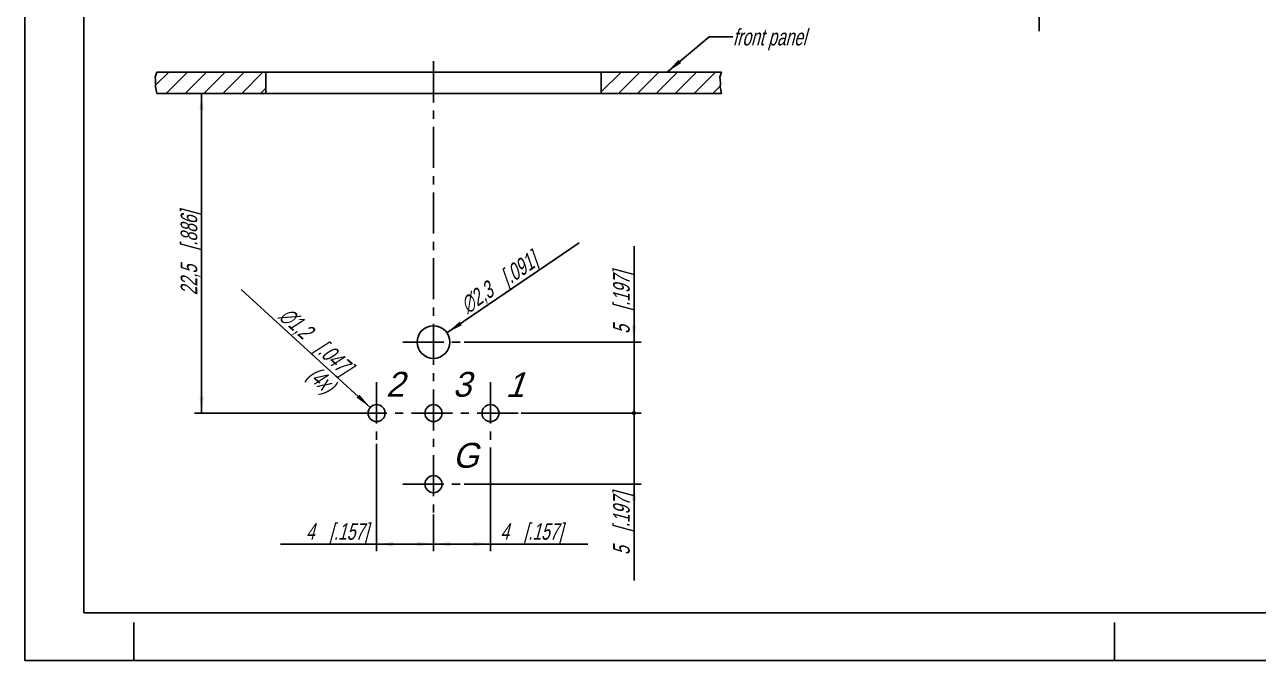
# Model space of a CAD drawing. Header units: millimetres. Extents: x 0 to 420, y 0 to 297.
# Drawn here: x 0 to 260.3, y 0 to 134.2 of the extents above; entities that cross this region are included whole.
import ezdxf

# ---------------------------------------------------------------- set-up
doc = ezdxf.new("R2010")
doc.units = ezdxf.units.MM
doc.header["$LTSCALE"] = 23.1
doc.linetypes.add('CENTER', pattern=[0.6, 0.375, -0.075, 0.075, -0.075])
doc.layers.get('0').update_dxf_attribs({"linetype": 'CONTINUOUS'})
for name, color, linetype in [('BEZUGSACHSEN', 7, 'CONTINUOUS'), ('DEFAULT_1', 7, 'CENTER'), ('RUNDUNGEN', 7, 'CONTINUOUS'), ('ZEICHNUNGSBEMASSUNGEN', 7, 'CONTINUOUS')]:
    doc.layers.add(name, color=color, linetype=linetype)
doc.styles.get("Standard").update_dxf_attribs({"font": 'txt', "width": 0.7})
doc.styles.add('TEXTSTYLE_2', font='gdt', dxfattribs={"width": 0.7})
doc.styles.add('TEXTSTYLE_4', font='txt')
doc.dimstyles.new('DIMSTYLE_4', dxfattribs={"dimtxt": 3.5, "dimasz": 3.5, "dimexe": 1.5, "dimexo": 0, "dimgap": 0.875, "dimtad": 1, "dimdec": 1, "dimdsep": 46, "dimtxsty": 'STANDARD', "dimblk": '_FILLED', "dimblk1": '_FILLED', "dimblk2": '_FILLED', "dimcen": 0.09, "dimclrt": 5, "dimadec": 0, "dimazin": 0, "dimtp": 0.2, "dimtm": 0.2, "dimtfac": 1, "dimtdec": 1, "dimtofl": 0, "dimtmove": 0, "dimatfit": 3, "dimldrblk": '_FILLED', "dimfxl": 1, "dimtolj": 1, "dimarcsym": 0})
doc.dimstyles.new('DIMSTYLE_6', dxfattribs={"dimtxt": 3.5, "dimasz": 3.5, "dimexe": 1.5, "dimexo": 0, "dimtad": 1, "dimdec": 1, "dimdsep": 46, "dimtxsty": 'STANDARD', "dimblk": '_FILLED', "dimblk1": '_FILLED', "dimblk2": '_FILLED', "dimcen": 0.09, "dimclrt": 5, "dimadec": 0, "dimazin": 0, "dimtp": 0.1, "dimtm": 0.1, "dimtfac": 1, "dimtdec": 1, "dimtofl": 0, "dimtmove": 0, "dimatfit": 2, "dimldrblk": '_FILLED', "dimfxl": 1, "dimtolj": 1, "dimarcsym": 0})
doc.dimstyles.new('DIMSTYLE_7', dxfattribs={"dimtxt": 3.5, "dimasz": 3.5, "dimexe": 1.5, "dimexo": 0, "dimgap": 0.875, "dimtad": 1, "dimdec": 1, "dimdsep": 46, "dimtxsty": 'STANDARD', "dimblk": '_FILLED', "dimblk1": '_FILLED', "dimblk2": '_FILLED', "dimcen": 0.09, "dimclrt": 5, "dimadec": 0, "dimazin": 0, "dimtp": 0.1, "dimtm": 0.1, "dimtfac": 1, "dimtdec": 1, "dimtofl": 0, "dimtmove": 0, "dimatfit": 3, "dimldrblk": '_FILLED', "dimfxl": 1, "dimtolj": 1, "dimarcsym": 0})
doc.dimstyles.new('DIMSTYLE_8', dxfattribs={"dimtxt": 3.5, "dimasz": 3.5, "dimexe": 1.5, "dimexo": 0, "dimgap": 0.875, "dimtad": 1, "dimdec": 1, "dimdsep": 46, "dimtxsty": 'STANDARD', "dimblk": '_FILLED', "dimblk1": '_FILLED', "dimblk2": '_FILLED', "dimcen": 0.09, "dimclrt": 5, "dimadec": 0, "dimazin": 0, "dimtp": 0.1, "dimtm": 0.1, "dimtfac": 1, "dimtdec": -1, "dimtofl": 0, "dimtmove": 0, "dimatfit": 3, "dimldrblk": '_FILLED', "dimfxl": 1, "dimtolj": 1, "dimarcsym": 0})
doc.dimstyles.get("Standard").update_dxf_attribs({"dimtxt": 3.5, "dimasz": 3.5, "dimexe": 1.5, "dimexo": 0, "dimtad": 1, "dimdec": 3, "dimdsep": 46, "dimtxsty": 'STANDARD', "dimblk": '_FILLED', "dimblk1": '_FILLED', "dimblk2": '_FILLED', "dimcen": 0.09, "dimclrt": 5, "dimadec": 0, "dimazin": 0, "dimtol": 1, "dimtp": 0.005, "dimtm": 0.005, "dimtfac": 1, "dimtdec": 3, "dimtofl": 0, "dimtmove": 0, "dimatfit": 3, "dimldrblk": '_FILLED', "dimfxl": 1, "dimtolj": 1, "dimarcsym": 0})

# ---------------------------------------------------------------- blocks, each defined once
blk = doc.blocks.new('_FILLED')
at = {"color": 0, "linetype": 'BYBLOCK'}
blk.add_solid([(0, 0), (-1, 0.125), (-1, -0.125)], dxfattribs=at)
blk = doc.blocks.new('*D11')
at = {"layer": 'ZEICHNUNGSBEMASSUNGEN', "color": 2, "linetype": 'CONTINUOUS'}
for p, q in [((128.58, 67.2), (128.58, 87.45)), ((128.58, 87.45), (128.58, 59.7)), ((92.76, 67.2), (130.08, 67.2)), ((128.58, 46.2), (128.58, 59.7)), ((104.76, 52.2), (130.08, 52.2)), ((128.58, 52.2), (128.58, 46.2))]:
    blk.add_line(p, q, dxfattribs=at)
at = {"layer": 'ZEICHNUNGSBEMASSUNGEN', "color": 2, "linetype": 'CONTINUOUS', "xscale": 3.5, "yscale": 3.5, "zscale": 3.5, "rotation": 270}
blk.add_blockref('_FILLED', (128.58, 67.2), dxfattribs=at)
at = {"layer": 'ZEICHNUNGSBEMASSUNGEN', "color": 5, "linetype": 'CONTINUOUS', "insert": (124.17, 68.95), "char_height": 3.5, "width": 27.75, "attachment_point": 1, "rotation": 90, "line_spacing_factor": 0.9}
blk.add_mtext('\\Q15.0;5{\\Ftxt.shx;\\W1.000000;\\H3.500000; }[.197]', dxfattribs=at)
blk = doc.blocks.new('_NONE')
blk = doc.blocks.new('_DOT')
at = {"color": 0, "linetype": 'BYBLOCK'}
blk.add_line((-0.125, 0), (-1, 0), dxfattribs=at)
at = {"color": 0, "linetype": 'BYBLOCK', "const_width": 0.125}
blk.add_lwpolyline([(-0.0625, 0, 1), (0.0625, 0, 1)], format="xyb", close=True, dxfattribs=at)
blk = doc.blocks.new('*D12')
at = {"layer": 'ZEICHNUNGSBEMASSUNGEN', "color": 2, "linetype": 'CONTINUOUS'}
for p, q in [((128.58, 52.2), (128.58, 58.2)), ((128.58, 58.2), (128.58, 44.7)), ((104.76, 52.2), (130.08, 52.2)), ((128.58, 16.88), (128.58, 44.7)), ((92.76, 37.2), (130.08, 37.2)), ((128.58, 37.2), (128.58, 16.88))]:
    blk.add_line(p, q, dxfattribs=at)
at = {"layer": 'ZEICHNUNGSBEMASSUNGEN', "color": 2, "linetype": 'CONTINUOUS', "xscale": 3.5, "yscale": 3.5, "zscale": 3.5}
for name, p, rotation in [('_DOT', (128.58, 52.2), 270), ('_FILLED', (128.58, 37.2), 90)]:
    blk.add_blockref(name, p, dxfattribs=dict(at, rotation=rotation))
at = {"layer": 'ZEICHNUNGSBEMASSUNGEN', "color": 5, "linetype": 'CONTINUOUS', "insert": (124.17, 35.38), "char_height": 3.5, "width": 27.75, "attachment_point": 3, "rotation": 90, "line_spacing_factor": 0.9}
blk.add_mtext('\\Q15.0;5{\\Ftxt.shx;\\W1.000000;\\H3.500000; }[.197]', dxfattribs=at)
blk = doc.blocks.new('*D13')
at = {"layer": 'ZEICHNUNGSBEMASSUNGEN', "color": 2, "linetype": 'CONTINUOUS'}
for p, q in [((98.27, 38.75), (98.27, 23.05)), ((86.27, 30.82), (86.27, 23.05)), ((86.27, 24.55), (92.27, 24.55)), ((98.27, 24.55), (92.27, 24.55)), ((92.27, 24.55), (118.87, 24.55))]:
    blk.add_line(p, q, dxfattribs=at)
at = {"layer": 'ZEICHNUNGSBEMASSUNGEN', "color": 2, "linetype": 'CONTINUOUS', "xscale": 3.5, "yscale": 3.5, "zscale": 3.5, "rotation": 180}
blk.add_blockref('_FILLED', (86.27, 24.55), dxfattribs=at)
at = {"layer": 'ZEICHNUNGSBEMASSUNGEN', "color": 2, "linetype": 'CONTINUOUS', "xscale": 3.5, "yscale": 3.5, "zscale": 3.5}
blk.add_blockref('_FILLED', (98.27, 24.55), dxfattribs=at)
at = {"layer": 'ZEICHNUNGSBEMASSUNGEN', "color": 5, "linetype": 'CONTINUOUS', "insert": (100.37, 28.96), "char_height": 3.5, "width": 27.75, "attachment_point": 1, "line_spacing_factor": 0.9}
blk.add_mtext('\\Q15.0;4{\\Ftxt.shx;\\W1.000000;\\H3.500000; }[.157]', dxfattribs=at)
blk = doc.blocks.new('*D14')
at = {"layer": 'ZEICHNUNGSBEMASSUNGEN', "color": 2, "linetype": 'CONTINUOUS'}
blk.add_line((89.11, 69.15), (117, 88.18), dxfattribs=at)
at = {"layer": 'ZEICHNUNGSBEMASSUNGEN', "color": 2, "linetype": 'CONTINUOUS', "xscale": 3.5, "yscale": 3.5, "zscale": 3.5, "rotation": 214.3113006712}
blk.add_blockref('_FILLED', (89.11, 69.15), dxfattribs=at)
at = {"layer": 'ZEICHNUNGSBEMASSUNGEN', "color": 5, "linetype": 'CONTINUOUS', "insert": (91.46, 76.08), "char_height": 3.5, "width": 41.875, "attachment_point": 1, "rotation": 34.3113, "line_spacing_factor": 0.9, "style": 'TEXTSTYLE_2'}
blk.add_mtext('\\Q15.0;{\\Fgdt;n}\\Ftxt;2,3{\\Ftxt.shx;\\W1.000000;\\H3.500000; }[.091]', dxfattribs=at)
blk = doc.blocks.new('*D15')
at = {"layer": 'ZEICHNUNGSBEMASSUNGEN', "color": 2, "linetype": 'CONTINUOUS'}
for p, q in [((37.33, 119.7), (37.33, 85.95)), ((37.33, 52.2), (37.33, 85.95)), ((67.77, 52.2), (35.83, 52.2))]:
    blk.add_line(p, q, dxfattribs=at)
at = {"layer": 'ZEICHNUNGSBEMASSUNGEN', "color": 2, "linetype": 'CONTINUOUS', "xscale": 3.5, "yscale": 3.5, "zscale": 3.5}
for p, rotation in [((37.33, 119.7), 90), ((37.33, 52.2), 270)]:
    blk.add_blockref('_FILLED', p, dxfattribs=dict(at, rotation=rotation))
at = {"layer": 'ZEICHNUNGSBEMASSUNGEN', "color": 5, "linetype": 'CONTINUOUS', "insert": (32.92, 85.95), "char_height": 3.5, "width": 40.125, "attachment_point": 2, "rotation": 90, "line_spacing_factor": 0.9}
blk.add_mtext('\\Q15.0;22,5{\\Ftxt.shx;\\W1.000000;\\H3.500000; }[.886]', dxfattribs=at)
blk = doc.blocks.new('*D16')
at = {"layer": 'ZEICHNUNGSBEMASSUNGEN', "color": 2, "linetype": 'CONTINUOUS'}
blk.add_line((72.93, 53.42), (45.66, 78.28), dxfattribs=at)
at = {"layer": 'ZEICHNUNGSBEMASSUNGEN', "color": 2, "linetype": 'CONTINUOUS', "xscale": 3.5, "yscale": 3.5, "zscale": 3.5, "rotation": 317.6493897747}
blk.add_blockref('_FILLED', (72.93, 53.42), dxfattribs=at)
at = {"layer": 'ZEICHNUNGSBEMASSUNGEN', "color": 5, "linetype": 'CONTINUOUS', "insert": (69.44, 62.56), "char_height": 3.5, "width": 42.25, "attachment_point": 3, "rotation": 317.6494, "line_spacing_factor": 0.9, "style": 'TEXTSTYLE_2'}
blk.add_mtext('\\Q15.0;{\\Fgdt;n}\\Ftxt;1,2{\\Ftxt.shx;\\W1.000000;\\H3.500000; }[.047]\\P(4x)', dxfattribs=at)
blk = doc.blocks.new('*D18')
at = {"color": 2, "linetype": 'CONTINUOUS'}
for p, q in [((74.27, 45.71), (74.27, 23.05)), ((86.27, 30.82), (86.27, 23.05)), ((80.27, 24.55), (53.99, 24.55)), ((74.27, 24.55), (80.27, 24.55)), ((86.27, 24.55), (80.27, 24.55))]:
    blk.add_line(p, q, dxfattribs=at)
at = {"color": 2, "linetype": 'CONTINUOUS', "xscale": 3.5, "yscale": 3.5, "zscale": 3.5, "rotation": 180}
blk.add_blockref('_FILLED', (74.27, 24.55), dxfattribs=at)
at = {"color": 2, "linetype": 'CONTINUOUS', "xscale": 3.5, "yscale": 3.5, "zscale": 3.5}
blk.add_blockref('_FILLED', (86.27, 24.55), dxfattribs=at)
at = {"color": 5, "linetype": 'CONTINUOUS', "insert": (72.49, 28.96), "char_height": 3.5, "width": 27.75, "attachment_point": 3, "line_spacing_factor": 0.9}
blk.add_mtext('\\Q15.0;4{\\Ftxt.shx;\\W1.000000;\\H3.500000; }[.157]', dxfattribs=at)

msp = doc.modelspace()

# ---------------------------------------------------------------- linework, layer by layer
at = {"color": 7, "linetype": 'CONTINUOUS'}
for p, q in [((0, 297), (0, 0)), ((12.5, 287), (12.5, 10)), ((27.9, 124.2), (147.07, 124.2)), ((50.87, 124.2), (50.87, 119.7)), ((121.67, 124.2), (121.67, 119.7)), ((27.9, 119.7), (147.07, 119.7)), ((12.5, 10), (410, 10)), ((23, 0), (23, 8)), ((230, 0), (230, 8)), ((0, 0), (420, 0))]:
    msp.add_line(p, q, dxfattribs=at)
at = {"color": 2, "linetype": 'CONTINUOUS'}
for p, q in [((27.9, 124.2), (27.53, 123.13)), ((27.53, 123.13), (27.61, 122.67)), ((27.61, 121.41), (30.4, 124.2)), ((27.61, 122.67), (27.64, 121.88)), ((29.88, 119.7), (34.38, 124.2)), ((33.86, 119.7), (38.36, 124.2)), ((37.83, 119.7), (42.33, 124.2)), ((41.81, 119.7), (46.31, 124.2)), ((45.79, 119.7), (50.29, 124.2)), ((121.67, 123.99), (121.88, 124.2)), ((121.67, 120.01), (125.86, 124.2)), ((125.34, 119.7), (129.84, 124.2)), ((129.32, 119.7), (133.82, 124.2)), ((133.29, 119.7), (137.79, 124.2)), ((137.27, 119.7), (141.77, 124.2)), ((141.25, 119.7), (145.75, 124.2)), ((147.07, 124.2), (146.7, 123.13)), ((146.7, 123.13), (146.78, 122.67)), ((146.78, 122.67), (146.81, 121.88)), ((27.64, 121.88), (27.58, 121.06)), ((27.58, 121.06), (27.9, 119.7)), ((49.77, 119.7), (50.87, 120.8)), ((145.23, 119.7), (146.77, 121.25)), ((146.81, 121.88), (146.76, 121.06)), ((146.76, 121.06), (147.07, 119.7)), ((98.27, 44.91), (98.27, 38.75))]:
    msp.add_line(p, q, dxfattribs=at)
at = {"color": 7, "linetype": 'CONTINUOUS'}
for centre, radius in [((86.27, 67.2), 3.45), ((74.27, 52.2), 1.8), ((86.27, 52.2), 1.8), ((98.27, 52.2), 1.8), ((86.27, 37.2), 1.8)]:
    msp.add_circle(centre, radius, dxfattribs=at)
at = {"layer": 'BEZUGSACHSEN', "color": 7, "linetype": 'CENTER'}
msp.add_line((214.07, 196.92), (214.07, 131.7), dxfattribs=at)
at = {"layer": 'DEFAULT_1', "color": 2, "linetype": 'CENTER'}
for p, q in [((86.27, 126.48), (86.27, 30.82)), ((79.77, 67.2), (92.76, 67.2)), ((74.27, 58.7), (74.27, 45.71)), ((98.27, 58.7), (98.27, 45.71)), ((67.77, 52.2), (104.76, 52.2)), ((79.77, 37.2), (92.76, 37.2))]:
    msp.add_line(p, q, dxfattribs=at)
at = {"layer": 'RUNDUNGEN', "color": 7, "linetype": 'CONTINUOUS'}
msp.add_line((214.22, 134.22), (213.92, 134.22), dxfattribs=at)

# ---------------------------------------------------------------- texts
at = {"color": 5, "linetype": 'CONTINUOUS', "insert": (149.42, 133.34), "char_height": 3.5, "width": 39.625, "attachment_point": 1, "line_spacing_factor": 0.9}
msp.add_mtext('\\Q15.0;front panel', dxfattribs=at)
at = {"color": 5, "linetype": 'CONTINUOUS', "char_height": 5.25, "attachment_point": 1, "line_spacing_factor": 0.9, "style": 'TEXTSTYLE_4'}
for s, insert, width in [('\\Q15.0;2', (76.21, 60.91), 7.6875), ('\\Q15.0;3', (90.32, 60.91), 5.625), ('\\Q20.0;1', (101.42, 60.83), 6), ('\\Q15.0;G', (90.32, 45.91), 6.1875)]:
    msp.add_mtext(s, dxfattribs=dict(at, insert=insert, width=width))

# ---------------------------------------------------------------- dimensions: what is measured, and where the dimension line sits
at = {"color": 2, "linetype": 'CONTINUOUS'}
dim = msp.add_linear_dim(base=(74.27, 24.55), p1=(86.27, 30.82), p2=(74.27, 45.71), angle=180, dimstyle='DIMSTYLE_8', override={"dimtad": 0, "dimtih": 1, "dimtoh": 1}, dxfattribs=at)
dim.commit()
dim.dimension.update_dxf_attribs({"geometry": '*D18', "text_midpoint": (63.24, 27.21), "dimtype": 160})
at = {"layer": 'ZEICHNUNGSBEMASSUNGEN', "color": 2, "linetype": 'CONTINUOUS'}
dim = msp.add_linear_dim(base=(37.33, 52.2), p1=(27.9, 119.7), p2=(67.77, 52.2), angle=270, dimstyle='DIMSTYLE_4', dxfattribs=at)
dim.commit()
dim.dimension.update_dxf_attribs({"geometry": '*D15', "text_midpoint": (37.33, 85.95), "dimtype": 160})
for p1, p2, text, picture, middle in [((89.11, 69.15), (83.42, 65.26), '%%c<>', '*D14', (103.98, 82.51)), ((72.93, 53.42), (75.6, 50.99), '%%c<>\\P(4x)', '*D16', (57.85, 68.41))]:
    dim = msp.add_diameter_dim_2p(p1=p1, p2=p2, text=text, dimstyle='DIMSTYLE_6', override={"dimpost": '<>'}, dxfattribs=at)
    dim.commit()
    dim.dimension.update_dxf_attribs({"geometry": picture, "text_midpoint": middle, "dimtype": 163})
for base, p1, p2, override, picture, middle in [((128.58, 52.2), (92.76, 67.2), (104.76, 52.2), {"dimblk2": 'NONE', "dimsah": 1}, '*D11', (128.58, 78.2)), ((128.58, 37.2), (104.76, 52.2), (92.76, 37.2), {"dimblk1": 'DOT', "dimsah": 1}, '*D12', (128.58, 26.13))]:
    dim = msp.add_linear_dim(base=base, p1=p1, p2=p2, angle=270, dimstyle='DIMSTYLE_7', override=override, dxfattribs=at)
    dim.commit()
    dim.dimension.update_dxf_attribs({"geometry": picture, "text_midpoint": middle, "dimtype": 160})
dim = msp.add_linear_dim(base=(98.27, 24.55), p1=(86.27, 30.82), p2=(98.27, 38.75), dimstyle='DIMSTYLE_7', dxfattribs=at)
dim.commit()
dim.dimension.update_dxf_attribs({"geometry": '*D13', "text_midpoint": (109.62, 24.55), "dimtype": 160})

# ---------------------------------------------------------------- leaders
at = {"color": 2, "linetype": 'CONTINUOUS'}
msp.add_leader([(135.58, 124.2), (144.42, 131.66), (149.42, 131.66)], dimstyle='STANDARD', override={"dimtad": 0}, dxfattribs=at)

doc.saveas('drawing.dxf')
